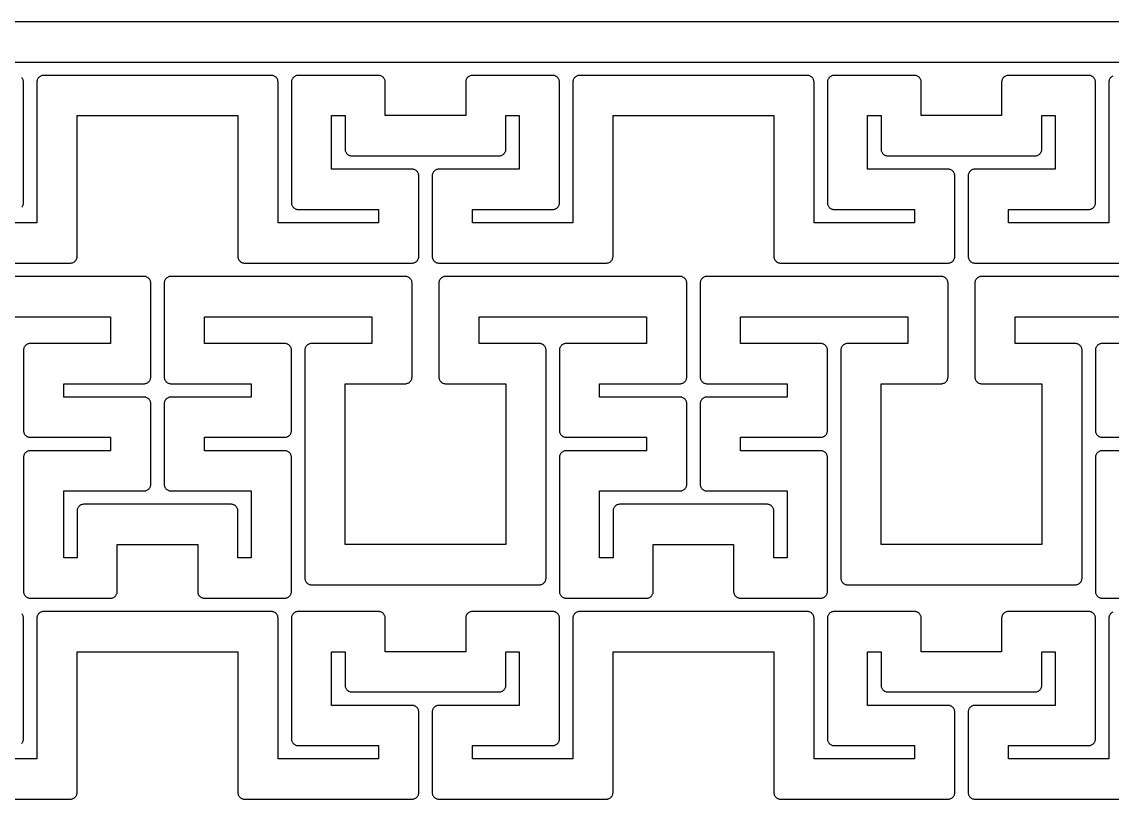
# Model space of a CAD drawing. Extents: x -162 to 163, y -63 to 63.
# Drawn here: x -81.1 to 0.2, y 5 to 63 of the extents above; entities that cross this region are included whole.
import ezdxf

# ---------------------------------------------------------------- set-up
doc = ezdxf.new("R2010")
doc.units = 0
doc.layers.add('Al', color=7, linetype='CONTINUOUS')

msp = doc.modelspace()

# ---------------------------------------------------------------- linework, layer by layer
at = {"layer": 'Al'}
for points in [[(162.524, 62.999), (-162.5, 62.999), (-162.5, 14.5), (-159.525, 14.5), (-159.525, 60), (160, 60)], [(0.286, 58.951), (0.242, 58.928), (0.202, 58.901), (0.164, 58.87), (0.129, 58.835), (0.098, 58.797), (0.071, 58.757), (0.048, 58.713), (0.029, 58.668), (0.014, 58.621), (0.005, 58.573), (0, 58.524), (0, 47.999), (-7.501, 47.999), (-7.501, 49), (-1.476, 49), (-1.427, 49.005), (-1.379, 49.014), (-1.332, 49.029), (-1.287, 49.048), (-1.243, 49.071), (-1.203, 49.098), (-1.165, 49.129), (-1.13, 49.164), (-1.099, 49.202), (-1.072, 49.242), (-1.049, 49.286), (-1.03, 49.331), (-1.015, 49.378), (-1.006, 49.426), (-1.001, 49.475), (-1.001, 58.524), (-1.006, 58.573), (-1.015, 58.621), (-1.03, 58.668), (-1.049, 58.713), (-1.072, 58.757), (-1.099, 58.797), (-1.13, 58.835), (-1.165, 58.87), (-1.203, 58.901), (-1.243, 58.928), (-1.287, 58.951), (-1.332, 58.97), (-1.379, 58.985), (-1.427, 58.994), (-1.476, 58.999), (-7.525, 58.999), (-7.574, 58.994), (-7.622, 58.985), (-7.669, 58.97), (-7.714, 58.951), (-7.758, 58.928), (-7.798, 58.901), (-7.836, 58.87), (-7.871, 58.835), (-7.902, 58.797), (-7.929, 58.757), (-7.952, 58.713), (-7.971, 58.668), (-7.986, 58.621), (-7.995, 58.573), (-8, 58.524), (-8, 55.999), (-14.001, 55.999), (-14.001, 58.524), (-14.006, 58.573), (-14.015, 58.621), (-14.03, 58.668), (-14.049, 58.713), (-14.072, 58.757), (-14.099, 58.797), (-14.13, 58.835), (-14.165, 58.87), (-14.203, 58.901), (-14.243, 58.928), (-14.287, 58.951), (-14.332, 58.97), (-14.379, 58.985), (-14.427, 58.994), (-14.476, 58.999), (-20.525, 58.999), (-20.574, 58.994), (-20.622, 58.985), (-20.669, 58.97), (-20.714, 58.951), (-20.758, 58.928), (-20.798, 58.901), (-20.836, 58.87), (-20.871, 58.835), (-20.902, 58.797), (-20.929, 58.757), (-20.952, 58.713), (-20.971, 58.668), (-20.986, 58.621), (-20.995, 58.573), (-21, 58.524), (-21, 49.475), (-20.995, 49.426), (-20.986, 49.378), (-20.971, 49.331), (-20.952, 49.286), (-20.929, 49.242), (-20.902, 49.202), (-20.871, 49.164), (-20.836, 49.129), (-20.798, 49.098), (-20.758, 49.071), (-20.714, 49.048), (-20.669, 49.029), (-20.622, 49.014), (-20.574, 49.005), (-20.525, 49), (-14.5, 49), (-14.5, 47.999), (-22.001, 47.999), (-22.001, 58.524), (-22.006, 58.573), (-22.015, 58.621), (-22.03, 58.668), (-22.049, 58.713), (-22.072, 58.757), (-22.099, 58.797), (-22.13, 58.835), (-22.165, 58.87), (-22.203, 58.901), (-22.243, 58.928), (-22.287, 58.951), (-22.332, 58.97), (-22.379, 58.985), (-22.427, 58.994), (-22.476, 58.999), (-39.525, 58.999), (-39.574, 58.994), (-39.622, 58.985), (-39.669, 58.97), (-39.714, 58.951), (-39.758, 58.928), (-39.798, 58.901), (-39.836, 58.87), (-39.871, 58.835), (-39.902, 58.797), (-39.929, 58.757), (-39.952, 58.713), (-39.971, 58.668), (-39.986, 58.621), (-39.995, 58.573), (-40, 58.524), (-40, 47.999), (-47.501, 47.999), (-47.501, 49), (-41.476, 49), (-41.427, 49.005), (-41.379, 49.014), (-41.332, 49.029), (-41.287, 49.048), (-41.243, 49.071), (-41.203, 49.098), (-41.165, 49.129), (-41.13, 49.164), (-41.099, 49.202), (-41.072, 49.242), (-41.049, 49.286), (-41.03, 49.331), (-41.015, 49.378), (-41.006, 49.426), (-41.001, 49.475), (-41.001, 58.524), (-41.006, 58.573), (-41.015, 58.621), (-41.03, 58.668), (-41.049, 58.713), (-41.072, 58.757), (-41.099, 58.797), (-41.13, 58.835), (-41.165, 58.87), (-41.203, 58.901), (-41.243, 58.928), (-41.287, 58.951), (-41.332, 58.97), (-41.379, 58.985), (-41.427, 58.994), (-41.476, 58.999), (-47.525, 58.999), (-47.574, 58.994), (-47.622, 58.985), (-47.669, 58.97), (-47.714, 58.951), (-47.758, 58.928), (-47.798, 58.901), (-47.836, 58.87), (-47.871, 58.835), (-47.902, 58.797), (-47.929, 58.757), (-47.952, 58.713), (-47.971, 58.668), (-47.986, 58.621), (-47.995, 58.573), (-48, 58.524), (-48, 55.999), (-54.001, 55.999), (-54.001, 58.524), (-54.006, 58.573), (-54.015, 58.621), (-54.03, 58.668), (-54.049, 58.713), (-54.072, 58.757), (-54.099, 58.797), (-54.13, 58.835), (-54.165, 58.87), (-54.203, 58.901), (-54.243, 58.928), (-54.287, 58.951), (-54.332, 58.97), (-54.379, 58.985), (-54.427, 58.994), (-54.476, 58.999), (-60.525, 58.999), (-60.574, 58.994), (-60.622, 58.985), (-60.669, 58.97), (-60.714, 58.951), (-60.758, 58.928), (-60.798, 58.901), (-60.836, 58.87), (-60.871, 58.835), (-60.902, 58.797), (-60.929, 58.757), (-60.952, 58.713), (-60.971, 58.668), (-60.986, 58.621), (-60.995, 58.573), (-61, 58.524), (-61, 49.475), (-60.995, 49.426), (-60.986, 49.378), (-60.971, 49.331), (-60.952, 49.286), (-60.929, 49.242), (-60.902, 49.202), (-60.871, 49.164), (-60.836, 49.129), (-60.798, 49.098), (-60.758, 49.071), (-60.714, 49.048), (-60.669, 49.029), (-60.622, 49.014), (-60.574, 49.005), (-60.525, 49), (-54.5, 49), (-54.5, 47.999), (-62.001, 47.999), (-62.001, 58.524), (-62.006, 58.573), (-62.015, 58.621), (-62.03, 58.668), (-62.049, 58.713), (-62.072, 58.757), (-62.099, 58.797), (-62.13, 58.835), (-62.165, 58.87), (-62.203, 58.901), (-62.243, 58.928), (-62.287, 58.951), (-62.332, 58.97), (-62.379, 58.985), (-62.427, 58.994), (-62.476, 58.999), (-79.525, 58.999), (-79.574, 58.994), (-79.622, 58.985), (-79.669, 58.97), (-79.714, 58.951), (-79.758, 58.928), (-79.798, 58.901), (-79.836, 58.87), (-79.871, 58.835), (-79.902, 58.797), (-79.929, 58.757), (-79.952, 58.713), (-79.971, 58.668), (-79.986, 58.621), (-79.995, 58.573), (-80, 58.524), (-80, 47.999), (-87.501, 47.999)], [(-81.13, 49.164), (-81.099, 49.202), (-81.072, 49.242), (-81.049, 49.286), (-81.03, 49.331), (-81.015, 49.378), (-81.006, 49.426), (-81.001, 49.475), (-81.001, 58.524), (-81.006, 58.573), (-81.015, 58.621), (-81.03, 58.668), (-81.049, 58.713), (-81.072, 58.757), (-81.099, 58.797), (-81.13, 58.835)], [(-90.025, 45), (-77.476, 45), (-77.427, 45.005), (-77.379, 45.014), (-77.332, 45.029), (-77.287, 45.048), (-77.243, 45.071), (-77.203, 45.098), (-77.165, 45.129), (-77.13, 45.164), (-77.099, 45.202), (-77.072, 45.242), (-77.049, 45.286), (-77.03, 45.331), (-77.015, 45.378), (-77.006, 45.426), (-77.001, 45.475), (-77.001, 56), (-65, 56), (-65, 45.475), (-64.995, 45.426), (-64.986, 45.378), (-64.971, 45.331), (-64.952, 45.286), (-64.929, 45.242), (-64.902, 45.202), (-64.871, 45.164), (-64.836, 45.129), (-64.798, 45.098), (-64.758, 45.071), (-64.714, 45.048), (-64.669, 45.029), (-64.622, 45.014), (-64.574, 45.005), (-64.525, 45), (-51.976, 45), (-51.927, 45.005), (-51.879, 45.014), (-51.832, 45.029), (-51.787, 45.048), (-51.743, 45.071), (-51.703, 45.098), (-51.665, 45.129), (-51.63, 45.164), (-51.599, 45.202), (-51.572, 45.242), (-51.549, 45.286), (-51.53, 45.331), (-51.515, 45.378), (-51.506, 45.426), (-51.501, 45.475), (-51.501, 51.524), (-51.506, 51.573), (-51.515, 51.621), (-51.53, 51.668), (-51.549, 51.713), (-51.572, 51.757), (-51.599, 51.797), (-51.63, 51.835), (-51.665, 51.87), (-51.703, 51.901), (-51.743, 51.928), (-51.787, 51.951), (-51.832, 51.97), (-51.879, 51.985), (-51.927, 51.994), (-51.976, 51.999), (-58.001, 51.999), (-58.001, 56), (-57, 56), (-57, 53.475), (-56.995, 53.426), (-56.986, 53.378), (-56.971, 53.331), (-56.952, 53.286), (-56.929, 53.242), (-56.902, 53.202), (-56.871, 53.164), (-56.836, 53.129), (-56.798, 53.098), (-56.758, 53.071), (-56.714, 53.048), (-56.669, 53.029), (-56.622, 53.014), (-56.574, 53.005), (-56.525, 53), (-45.476, 53), (-45.427, 53.005), (-45.379, 53.014), (-45.332, 53.029), (-45.287, 53.048), (-45.243, 53.071), (-45.203, 53.098), (-45.165, 53.129), (-45.13, 53.164), (-45.099, 53.202), (-45.072, 53.242), (-45.049, 53.286), (-45.03, 53.331), (-45.015, 53.378), (-45.006, 53.426), (-45.001, 53.475), (-45.001, 56), (-44, 56), (-44, 51.999), (-50.025, 51.999), (-50.074, 51.994), (-50.122, 51.985), (-50.169, 51.97), (-50.214, 51.951), (-50.258, 51.928), (-50.298, 51.901), (-50.336, 51.87), (-50.371, 51.835), (-50.402, 51.797), (-50.429, 51.757), (-50.452, 51.713), (-50.471, 51.668), (-50.486, 51.621), (-50.495, 51.573), (-50.5, 51.524), (-50.5, 45.475), (-50.495, 45.426), (-50.486, 45.378), (-50.471, 45.331), (-50.452, 45.286), (-50.429, 45.242), (-50.402, 45.202), (-50.371, 45.164), (-50.336, 45.129), (-50.298, 45.098), (-50.258, 45.071), (-50.214, 45.048), (-50.169, 45.029), (-50.122, 45.014), (-50.074, 45.005), (-50.025, 45), (-37.476, 45), (-37.427, 45.005), (-37.379, 45.014), (-37.332, 45.029), (-37.287, 45.048), (-37.243, 45.071), (-37.203, 45.098), (-37.165, 45.129), (-37.13, 45.164), (-37.099, 45.202), (-37.072, 45.242), (-37.049, 45.286), (-37.03, 45.331), (-37.015, 45.378), (-37.006, 45.426), (-37.001, 45.475), (-37.001, 56), (-25, 56), (-25, 45.475), (-24.995, 45.426), (-24.986, 45.378), (-24.971, 45.331), (-24.952, 45.286), (-24.929, 45.242), (-24.902, 45.202), (-24.871, 45.164), (-24.836, 45.129), (-24.798, 45.098), (-24.758, 45.071), (-24.714, 45.048), (-24.669, 45.029), (-24.622, 45.014), (-24.574, 45.005), (-24.525, 45), (-11.976, 45), (-11.927, 45.005), (-11.879, 45.014), (-11.832, 45.029), (-11.787, 45.048), (-11.743, 45.071), (-11.703, 45.098), (-11.665, 45.129), (-11.63, 45.164), (-11.599, 45.202), (-11.572, 45.242), (-11.549, 45.286), (-11.53, 45.331), (-11.515, 45.378), (-11.506, 45.426), (-11.501, 45.475), (-11.501, 51.524), (-11.506, 51.573), (-11.515, 51.621), (-11.53, 51.668), (-11.549, 51.713), (-11.572, 51.757), (-11.599, 51.797), (-11.63, 51.835), (-11.665, 51.87), (-11.703, 51.901), (-11.743, 51.928), (-11.787, 51.951), (-11.832, 51.97), (-11.879, 51.985), (-11.927, 51.994), (-11.976, 51.999), (-18.001, 51.999), (-18.001, 56), (-17, 56), (-17, 53.475), (-16.995, 53.426), (-16.986, 53.378), (-16.971, 53.331), (-16.952, 53.286), (-16.929, 53.242), (-16.902, 53.202), (-16.871, 53.164), (-16.836, 53.129), (-16.798, 53.098), (-16.758, 53.071), (-16.714, 53.048), (-16.669, 53.029), (-16.622, 53.014), (-16.574, 53.005), (-16.525, 53), (-5.476, 53), (-5.427, 53.005), (-5.379, 53.014), (-5.332, 53.029), (-5.287, 53.048), (-5.243, 53.071), (-5.203, 53.098), (-5.165, 53.129), (-5.13, 53.164), (-5.099, 53.202), (-5.072, 53.242), (-5.049, 53.286), (-5.03, 53.331), (-5.015, 53.378), (-5.006, 53.426), (-5.001, 53.475), (-5.001, 56), (-4, 56), (-4, 51.999), (-10.025, 51.999), (-10.074, 51.994), (-10.122, 51.985), (-10.169, 51.97), (-10.214, 51.951), (-10.258, 51.928), (-10.298, 51.901), (-10.336, 51.87), (-10.371, 51.835), (-10.402, 51.797), (-10.429, 51.757), (-10.452, 51.713), (-10.471, 51.668), (-10.486, 51.621), (-10.495, 51.573), (-10.5, 51.524), (-10.5, 45.475), (-10.495, 45.426), (-10.486, 45.378), (-10.471, 45.331), (-10.452, 45.286), (-10.429, 45.242), (-10.402, 45.202), (-10.371, 45.164), (-10.336, 45.129), (-10.298, 45.098), (-10.258, 45.071), (-10.214, 45.048), (-10.169, 45.029), (-10.122, 45.014), (-10.074, 45.005), (-10.025, 45), (2.524, 45)], [(8.024, 43.999), (-9.525, 43.999), (-9.574, 43.994), (-9.622, 43.985), (-9.669, 43.97), (-9.714, 43.951), (-9.758, 43.928), (-9.798, 43.901), (-9.836, 43.87), (-9.871, 43.835), (-9.902, 43.797), (-9.929, 43.757), (-9.952, 43.713), (-9.971, 43.668), (-9.986, 43.621), (-9.995, 43.573), (-10, 43.524), (-10, 36.475), (-9.995, 36.426), (-9.986, 36.378), (-9.971, 36.331), (-9.952, 36.286), (-9.929, 36.242), (-9.902, 36.202), (-9.871, 36.164), (-9.836, 36.129), (-9.798, 36.098), (-9.758, 36.071), (-9.714, 36.048), (-9.669, 36.029), (-9.622, 36.014), (-9.574, 36.005), (-9.525, 36), (-5, 36), (-5, 23.999), (-17.001, 23.999), (-17.001, 36), (-12.476, 36), (-12.427, 36.005), (-12.379, 36.014), (-12.332, 36.029), (-12.287, 36.048), (-12.243, 36.071), (-12.203, 36.098), (-12.165, 36.129), (-12.13, 36.164), (-12.099, 36.202), (-12.072, 36.242), (-12.049, 36.286), (-12.03, 36.331), (-12.015, 36.378), (-12.006, 36.426), (-12.001, 36.475), (-12.001, 43.524), (-12.006, 43.573), (-12.015, 43.621), (-12.03, 43.668), (-12.049, 43.713), (-12.072, 43.757), (-12.099, 43.797), (-12.13, 43.835), (-12.165, 43.87), (-12.203, 43.901), (-12.243, 43.928), (-12.287, 43.951), (-12.332, 43.97), (-12.379, 43.985), (-12.427, 43.994), (-12.476, 43.999), (-30.025, 43.999), (-30.074, 43.994), (-30.122, 43.985), (-30.169, 43.97), (-30.214, 43.951), (-30.258, 43.928), (-30.298, 43.901), (-30.336, 43.87), (-30.371, 43.835), (-30.402, 43.797), (-30.429, 43.757), (-30.452, 43.713), (-30.471, 43.668), (-30.486, 43.621), (-30.495, 43.573), (-30.5, 43.524), (-30.5, 36.475), (-30.495, 36.426), (-30.486, 36.378), (-30.471, 36.331), (-30.452, 36.286), (-30.429, 36.242), (-30.402, 36.202), (-30.371, 36.164), (-30.336, 36.129), (-30.298, 36.098), (-30.258, 36.071), (-30.214, 36.048), (-30.169, 36.029), (-30.122, 36.014), (-30.074, 36.005), (-30.025, 36), (-24, 36), (-24, 34.999), (-30.025, 34.999), (-30.074, 34.994), (-30.122, 34.985), (-30.169, 34.97), (-30.214, 34.951), (-30.258, 34.928), (-30.298, 34.901), (-30.336, 34.87), (-30.371, 34.835), (-30.402, 34.797), (-30.429, 34.757), (-30.452, 34.713), (-30.471, 34.668), (-30.486, 34.621), (-30.495, 34.573), (-30.5, 34.524), (-30.5, 28.475), (-30.495, 28.426), (-30.486, 28.378), (-30.471, 28.331), (-30.452, 28.286), (-30.429, 28.242), (-30.402, 28.202), (-30.371, 28.164), (-30.336, 28.129), (-30.298, 28.098), (-30.258, 28.071), (-30.214, 28.048), (-30.169, 28.029), (-30.122, 28.014), (-30.074, 28.005), (-30.025, 28), (-24, 28), (-24, 22.999), (-25.001, 22.999), (-25.001, 26.524), (-25.006, 26.573), (-25.015, 26.621), (-25.03, 26.668), (-25.049, 26.713), (-25.072, 26.757), (-25.099, 26.797), (-25.13, 26.835), (-25.165, 26.87), (-25.203, 26.901), (-25.243, 26.928), (-25.287, 26.951), (-25.332, 26.97), (-25.379, 26.985), (-25.427, 26.994), (-25.476, 26.999), (-36.525, 26.999), (-36.574, 26.994), (-36.622, 26.985), (-36.669, 26.97), (-36.714, 26.951), (-36.758, 26.928), (-36.798, 26.901), (-36.836, 26.87), (-36.871, 26.835), (-36.902, 26.797), (-36.929, 26.757), (-36.952, 26.713), (-36.971, 26.668), (-36.986, 26.621), (-36.995, 26.573), (-37, 26.524), (-37, 22.999), (-38.001, 22.999), (-38.001, 28), (-31.976, 28), (-31.927, 28.005), (-31.879, 28.014), (-31.832, 28.029), (-31.787, 28.048), (-31.743, 28.071), (-31.703, 28.098), (-31.665, 28.129), (-31.63, 28.164), (-31.599, 28.202), (-31.572, 28.242), (-31.549, 28.286), (-31.53, 28.331), (-31.515, 28.378), (-31.506, 28.426), (-31.501, 28.475), (-31.501, 34.524), (-31.506, 34.573), (-31.515, 34.621), (-31.53, 34.668), (-31.549, 34.713), (-31.572, 34.757), (-31.599, 34.797), (-31.63, 34.835), (-31.665, 34.87), (-31.703, 34.901), (-31.743, 34.928), (-31.787, 34.951), (-31.832, 34.97), (-31.879, 34.985), (-31.927, 34.994), (-31.976, 34.999), (-38.001, 34.999), (-38.001, 36), (-31.976, 36), (-31.927, 36.005), (-31.879, 36.014), (-31.832, 36.029), (-31.787, 36.048), (-31.743, 36.071), (-31.703, 36.098), (-31.665, 36.129), (-31.63, 36.164), (-31.599, 36.202), (-31.572, 36.242), (-31.549, 36.286), (-31.53, 36.331), (-31.515, 36.378), (-31.506, 36.426), (-31.501, 36.475), (-31.501, 43.524), (-31.506, 43.573), (-31.515, 43.621), (-31.53, 43.668), (-31.549, 43.713), (-31.572, 43.757), (-31.599, 43.797), (-31.63, 43.835), (-31.665, 43.87), (-31.703, 43.901), (-31.743, 43.928), (-31.787, 43.951), (-31.832, 43.97), (-31.879, 43.985), (-31.927, 43.994), (-31.976, 43.999), (-49.525, 43.999), (-49.574, 43.994), (-49.622, 43.985), (-49.669, 43.97), (-49.714, 43.951), (-49.758, 43.928), (-49.798, 43.901), (-49.836, 43.87), (-49.871, 43.835), (-49.902, 43.797), (-49.929, 43.757), (-49.952, 43.713), (-49.971, 43.668), (-49.986, 43.621), (-49.995, 43.573), (-50, 43.524), (-50, 36.475), (-49.995, 36.426), (-49.986, 36.378), (-49.971, 36.331), (-49.952, 36.286), (-49.929, 36.242), (-49.902, 36.202), (-49.871, 36.164), (-49.836, 36.129), (-49.798, 36.098), (-49.758, 36.071), (-49.714, 36.048), (-49.669, 36.029), (-49.622, 36.014), (-49.574, 36.005), (-49.525, 36), (-45, 36), (-45, 23.999), (-57.001, 23.999), (-57.001, 36), (-52.476, 36), (-52.427, 36.005), (-52.379, 36.014), (-52.332, 36.029), (-52.287, 36.048), (-52.243, 36.071), (-52.203, 36.098), (-52.165, 36.129), (-52.13, 36.164), (-52.099, 36.202), (-52.072, 36.242), (-52.049, 36.286), (-52.03, 36.331), (-52.015, 36.378), (-52.006, 36.426), (-52.001, 36.475), (-52.001, 43.524), (-52.006, 43.573), (-52.015, 43.621), (-52.03, 43.668), (-52.049, 43.713), (-52.072, 43.757), (-52.099, 43.797), (-52.13, 43.835), (-52.165, 43.87), (-52.203, 43.901), (-52.243, 43.928), (-52.287, 43.951), (-52.332, 43.97), (-52.379, 43.985), (-52.427, 43.994), (-52.476, 43.999), (-70.025, 43.999), (-70.074, 43.994), (-70.122, 43.985), (-70.169, 43.97), (-70.214, 43.951), (-70.258, 43.928), (-70.298, 43.901), (-70.336, 43.87), (-70.371, 43.835), (-70.402, 43.797), (-70.429, 43.757), (-70.452, 43.713), (-70.471, 43.668), (-70.486, 43.621), (-70.495, 43.573), (-70.5, 43.524), (-70.5, 36.475), (-70.495, 36.426), (-70.486, 36.378), (-70.471, 36.331), (-70.452, 36.286), (-70.429, 36.242), (-70.402, 36.202), (-70.371, 36.164), (-70.336, 36.129), (-70.298, 36.098), (-70.258, 36.071), (-70.214, 36.048), (-70.169, 36.029), (-70.122, 36.014), (-70.074, 36.005), (-70.025, 36), (-64, 36), (-64, 34.999), (-70.025, 34.999), (-70.074, 34.994), (-70.122, 34.985), (-70.169, 34.97), (-70.214, 34.951), (-70.258, 34.928), (-70.298, 34.901), (-70.336, 34.87), (-70.371, 34.835), (-70.402, 34.797), (-70.429, 34.757), (-70.452, 34.713), (-70.471, 34.668), (-70.486, 34.621), (-70.495, 34.573), (-70.5, 34.524), (-70.5, 28.475), (-70.495, 28.426), (-70.486, 28.378), (-70.471, 28.331), (-70.452, 28.286), (-70.429, 28.242), (-70.402, 28.202), (-70.371, 28.164), (-70.336, 28.129), (-70.298, 28.098), (-70.258, 28.071), (-70.214, 28.048), (-70.169, 28.029), (-70.122, 28.014), (-70.074, 28.005), (-70.025, 28), (-64, 28), (-64, 22.999), (-65.001, 22.999), (-65.001, 26.524), (-65.006, 26.573), (-65.015, 26.621), (-65.03, 26.668), (-65.049, 26.713), (-65.072, 26.757), (-65.099, 26.797), (-65.13, 26.835), (-65.165, 26.87), (-65.203, 26.901), (-65.243, 26.928), (-65.287, 26.951), (-65.332, 26.97), (-65.379, 26.985), (-65.427, 26.994), (-65.476, 26.999), (-76.525, 26.999), (-76.574, 26.994), (-76.622, 26.985), (-76.669, 26.97), (-76.714, 26.951), (-76.758, 26.928), (-76.798, 26.901), (-76.836, 26.87), (-76.871, 26.835), (-76.902, 26.797), (-76.929, 26.757), (-76.952, 26.713), (-76.971, 26.668), (-76.986, 26.621), (-76.995, 26.573), (-77, 26.524), (-77, 22.999), (-78.001, 22.999), (-78.001, 28), (-71.976, 28), (-71.927, 28.005), (-71.879, 28.014), (-71.832, 28.029), (-71.787, 28.048), (-71.743, 28.071), (-71.703, 28.098), (-71.665, 28.129), (-71.63, 28.164), (-71.599, 28.202), (-71.572, 28.242), (-71.549, 28.286), (-71.53, 28.331), (-71.515, 28.378), (-71.506, 28.426), (-71.501, 28.475), (-71.501, 34.524), (-71.506, 34.573), (-71.515, 34.621), (-71.53, 34.668), (-71.549, 34.713), (-71.572, 34.757), (-71.599, 34.797), (-71.63, 34.835), (-71.665, 34.87), (-71.703, 34.901), (-71.743, 34.928), (-71.787, 34.951), (-71.832, 34.97), (-71.879, 34.985), (-71.927, 34.994), (-71.976, 34.999), (-78.001, 34.999), (-78.001, 36), (-71.976, 36), (-71.927, 36.005), (-71.879, 36.014), (-71.832, 36.029), (-71.787, 36.048), (-71.743, 36.071), (-71.703, 36.098), (-71.665, 36.129), (-71.63, 36.164), (-71.599, 36.202), (-71.572, 36.242), (-71.549, 36.286), (-71.53, 36.331), (-71.515, 36.378), (-71.506, 36.426), (-71.501, 36.475), (-71.501, 43.524), (-71.506, 43.573), (-71.515, 43.621), (-71.53, 43.668), (-71.549, 43.713), (-71.572, 43.757), (-71.599, 43.797), (-71.63, 43.835), (-71.665, 43.87), (-71.703, 43.901), (-71.743, 43.928), (-71.787, 43.951), (-71.832, 43.97), (-71.879, 43.985), (-71.927, 43.994), (-71.976, 43.999), (-89.525, 43.999)], [(-87.001, 41), (-74.5, 41), (-74.5, 38.999), (-80.525, 38.999), (-80.574, 38.994), (-80.622, 38.985), (-80.669, 38.97), (-80.714, 38.951), (-80.758, 38.928), (-80.798, 38.901), (-80.836, 38.87), (-80.871, 38.835), (-80.902, 38.797), (-80.929, 38.757), (-80.952, 38.713), (-80.971, 38.668), (-80.986, 38.621), (-80.995, 38.573), (-81, 38.524), (-81, 32.475), (-80.995, 32.426), (-80.986, 32.378), (-80.971, 32.331), (-80.952, 32.286), (-80.929, 32.242), (-80.902, 32.202), (-80.871, 32.164), (-80.836, 32.129), (-80.798, 32.098), (-80.758, 32.071), (-80.714, 32.048), (-80.669, 32.029), (-80.622, 32.014), (-80.574, 32.005), (-80.525, 32), (-74.5, 32), (-74.5, 30.999), (-80.525, 30.999), (-80.574, 30.994), (-80.622, 30.985), (-80.669, 30.97), (-80.714, 30.951), (-80.758, 30.928), (-80.798, 30.901), (-80.836, 30.87), (-80.871, 30.835), (-80.902, 30.797), (-80.929, 30.757), (-80.952, 30.713), (-80.971, 30.668), (-80.986, 30.621), (-80.995, 30.573), (-81, 30.524), (-81, 20.475), (-80.995, 20.426), (-80.986, 20.378), (-80.971, 20.331), (-80.952, 20.286), (-80.929, 20.242), (-80.902, 20.202), (-80.871, 20.164), (-80.836, 20.129), (-80.798, 20.098), (-80.758, 20.071), (-80.714, 20.048), (-80.669, 20.029), (-80.622, 20.014), (-80.574, 20.005), (-80.525, 20), (-74.476, 20), (-74.427, 20.005), (-74.379, 20.014), (-74.332, 20.029), (-74.287, 20.048), (-74.243, 20.071), (-74.203, 20.098), (-74.165, 20.129), (-74.13, 20.164), (-74.099, 20.202), (-74.072, 20.242), (-74.049, 20.286), (-74.03, 20.331), (-74.015, 20.378), (-74.006, 20.426), (-74.001, 20.475), (-74.001, 24), (-68, 24), (-68, 20.475), (-67.995, 20.426), (-67.986, 20.378), (-67.971, 20.331), (-67.952, 20.286), (-67.929, 20.242), (-67.902, 20.202), (-67.871, 20.164), (-67.836, 20.129), (-67.798, 20.098), (-67.758, 20.071), (-67.714, 20.048), (-67.669, 20.029), (-67.622, 20.014), (-67.574, 20.005), (-67.525, 20), (-61.476, 20), (-61.427, 20.005), (-61.379, 20.014), (-61.332, 20.029), (-61.287, 20.048), (-61.243, 20.071), (-61.203, 20.098), (-61.165, 20.129), (-61.13, 20.164), (-61.099, 20.202), (-61.072, 20.242), (-61.049, 20.286), (-61.03, 20.331), (-61.015, 20.378), (-61.006, 20.426), (-61.001, 20.475), (-61.001, 30.524), (-61.006, 30.573), (-61.015, 30.621), (-61.03, 30.668), (-61.049, 30.713), (-61.072, 30.757), (-61.099, 30.797), (-61.13, 30.835), (-61.165, 30.87), (-61.203, 30.901), (-61.243, 30.928), (-61.287, 30.951), (-61.332, 30.97), (-61.379, 30.985), (-61.427, 30.994), (-61.476, 30.999), (-67.501, 30.999), (-67.501, 32), (-61.476, 32), (-61.427, 32.005), (-61.379, 32.014), (-61.332, 32.029), (-61.287, 32.048), (-61.243, 32.071), (-61.203, 32.098), (-61.165, 32.129), (-61.13, 32.164), (-61.099, 32.202), (-61.072, 32.242), (-61.049, 32.286), (-61.03, 32.331), (-61.015, 32.378), (-61.006, 32.426), (-61.001, 32.475), (-61.001, 38.524), (-61.006, 38.573), (-61.015, 38.621), (-61.03, 38.668), (-61.049, 38.713), (-61.072, 38.757), (-61.099, 38.797), (-61.13, 38.835), (-61.165, 38.87), (-61.203, 38.901), (-61.243, 38.928), (-61.287, 38.951), (-61.332, 38.97), (-61.379, 38.985), (-61.427, 38.994), (-61.476, 38.999), (-67.501, 38.999), (-67.501, 41), (-55, 41), (-55, 38.999), (-59.525, 38.999), (-59.574, 38.994), (-59.622, 38.985), (-59.669, 38.97), (-59.714, 38.951), (-59.758, 38.928), (-59.798, 38.901), (-59.836, 38.87), (-59.871, 38.835), (-59.902, 38.797), (-59.929, 38.757), (-59.952, 38.713), (-59.971, 38.668), (-59.986, 38.621), (-59.995, 38.573), (-60, 38.524), (-60, 21.475), (-59.995, 21.426), (-59.986, 21.378), (-59.971, 21.331), (-59.952, 21.286), (-59.929, 21.242), (-59.902, 21.202), (-59.871, 21.164), (-59.836, 21.129), (-59.798, 21.098), (-59.758, 21.071), (-59.714, 21.048), (-59.669, 21.029), (-59.622, 21.014), (-59.574, 21.005), (-59.525, 21), (-42.476, 21), (-42.427, 21.005), (-42.379, 21.014), (-42.332, 21.029), (-42.287, 21.048), (-42.243, 21.071), (-42.203, 21.098), (-42.165, 21.129), (-42.13, 21.164), (-42.099, 21.202), (-42.072, 21.242), (-42.049, 21.286), (-42.03, 21.331), (-42.015, 21.378), (-42.006, 21.426), (-42.001, 21.475), (-42.001, 38.524), (-42.006, 38.573), (-42.015, 38.621), (-42.03, 38.668), (-42.049, 38.713), (-42.072, 38.757), (-42.099, 38.797), (-42.13, 38.835), (-42.165, 38.87), (-42.203, 38.901), (-42.243, 38.928), (-42.287, 38.951), (-42.332, 38.97), (-42.379, 38.985), (-42.427, 38.994), (-42.476, 38.999), (-47.001, 38.999), (-47.001, 41), (-34.5, 41), (-34.5, 38.999), (-40.525, 38.999), (-40.574, 38.994), (-40.622, 38.985), (-40.669, 38.97), (-40.714, 38.951), (-40.758, 38.928), (-40.798, 38.901), (-40.836, 38.87), (-40.871, 38.835), (-40.902, 38.797), (-40.929, 38.757), (-40.952, 38.713), (-40.971, 38.668), (-40.986, 38.621), (-40.995, 38.573), (-41, 38.524), (-41, 32.475), (-40.995, 32.426), (-40.986, 32.378), (-40.971, 32.331), (-40.952, 32.286), (-40.929, 32.242), (-40.902, 32.202), (-40.871, 32.164), (-40.836, 32.129), (-40.798, 32.098), (-40.758, 32.071), (-40.714, 32.048), (-40.669, 32.029), (-40.622, 32.014), (-40.574, 32.005), (-40.525, 32), (-34.5, 32), (-34.5, 30.999), (-40.525, 30.999), (-40.574, 30.994), (-40.622, 30.985), (-40.669, 30.97), (-40.714, 30.951), (-40.758, 30.928), (-40.798, 30.901), (-40.836, 30.87), (-40.871, 30.835), (-40.902, 30.797), (-40.929, 30.757), (-40.952, 30.713), (-40.971, 30.668), (-40.986, 30.621), (-40.995, 30.573), (-41, 30.524), (-41, 20.475), (-40.995, 20.426), (-40.986, 20.378), (-40.971, 20.331), (-40.952, 20.286), (-40.929, 20.242), (-40.902, 20.202), (-40.871, 20.164), (-40.836, 20.129), (-40.798, 20.098), (-40.758, 20.071), (-40.714, 20.048), (-40.669, 20.029), (-40.622, 20.014), (-40.574, 20.005), (-40.525, 20), (-34.476, 20), (-34.427, 20.005), (-34.379, 20.014), (-34.332, 20.029), (-34.287, 20.048), (-34.243, 20.071), (-34.203, 20.098), (-34.165, 20.129), (-34.13, 20.164), (-34.099, 20.202), (-34.072, 20.242), (-34.049, 20.286), (-34.03, 20.331), (-34.015, 20.378), (-34.006, 20.426), (-34.001, 20.475), (-34.001, 24), (-28, 24), (-28, 20.475), (-27.995, 20.426), (-27.986, 20.378), (-27.971, 20.331), (-27.952, 20.286), (-27.929, 20.242), (-27.902, 20.202), (-27.871, 20.164), (-27.836, 20.129), (-27.798, 20.098), (-27.758, 20.071), (-27.714, 20.048), (-27.669, 20.029), (-27.622, 20.014), (-27.574, 20.005), (-27.525, 20), (-21.476, 20), (-21.427, 20.005), (-21.379, 20.014), (-21.332, 20.029), (-21.287, 20.048), (-21.243, 20.071), (-21.203, 20.098), (-21.165, 20.129), (-21.13, 20.164), (-21.099, 20.202), (-21.072, 20.242), (-21.049, 20.286), (-21.03, 20.331), (-21.015, 20.378), (-21.006, 20.426), (-21.001, 20.475), (-21.001, 30.524), (-21.006, 30.573), (-21.015, 30.621), (-21.03, 30.668), (-21.049, 30.713), (-21.072, 30.757), (-21.099, 30.797), (-21.13, 30.835), (-21.165, 30.87), (-21.203, 30.901), (-21.243, 30.928), (-21.287, 30.951), (-21.332, 30.97), (-21.379, 30.985), (-21.427, 30.994), (-21.476, 30.999), (-27.501, 30.999), (-27.501, 32), (-21.476, 32), (-21.427, 32.005), (-21.379, 32.014), (-21.332, 32.029), (-21.287, 32.048), (-21.243, 32.071), (-21.203, 32.098), (-21.165, 32.129), (-21.13, 32.164), (-21.099, 32.202), (-21.072, 32.242), (-21.049, 32.286), (-21.03, 32.331), (-21.015, 32.378), (-21.006, 32.426), (-21.001, 32.475), (-21.001, 38.524), (-21.006, 38.573), (-21.015, 38.621), (-21.03, 38.668), (-21.049, 38.713), (-21.072, 38.757), (-21.099, 38.797), (-21.13, 38.835), (-21.165, 38.87), (-21.203, 38.901), (-21.243, 38.928), (-21.287, 38.951), (-21.332, 38.97), (-21.379, 38.985), (-21.427, 38.994), (-21.476, 38.999), (-27.501, 38.999), (-27.501, 41), (-15, 41), (-15, 38.999), (-19.525, 38.999), (-19.574, 38.994), (-19.622, 38.985), (-19.669, 38.97), (-19.714, 38.951), (-19.758, 38.928), (-19.798, 38.901), (-19.836, 38.87), (-19.871, 38.835), (-19.902, 38.797), (-19.929, 38.757), (-19.952, 38.713), (-19.971, 38.668), (-19.986, 38.621), (-19.995, 38.573), (-20, 38.524), (-20, 21.475), (-19.995, 21.426), (-19.986, 21.378), (-19.971, 21.331), (-19.952, 21.286), (-19.929, 21.242), (-19.902, 21.202), (-19.871, 21.164), (-19.836, 21.129), (-19.798, 21.098), (-19.758, 21.071), (-19.714, 21.048), (-19.669, 21.029), (-19.622, 21.014), (-19.574, 21.005), (-19.525, 21), (-2.476, 21), (-2.427, 21.005), (-2.379, 21.014), (-2.332, 21.029), (-2.287, 21.048), (-2.243, 21.071), (-2.203, 21.098), (-2.165, 21.129), (-2.13, 21.164), (-2.099, 21.202), (-2.072, 21.242), (-2.049, 21.286), (-2.03, 21.331), (-2.015, 21.378), (-2.006, 21.426), (-2.001, 21.475), (-2.001, 38.524), (-2.006, 38.573), (-2.015, 38.621), (-2.03, 38.668), (-2.049, 38.713), (-2.072, 38.757), (-2.099, 38.797), (-2.13, 38.835), (-2.165, 38.87), (-2.203, 38.901), (-2.243, 38.928), (-2.287, 38.951), (-2.332, 38.97), (-2.379, 38.985), (-2.427, 38.994), (-2.476, 38.999), (-7.001, 38.999), (-7.001, 41), (5.5, 41)], [(5.5, 38.999), (-0.525, 38.999), (-0.574, 38.994), (-0.622, 38.985), (-0.669, 38.97), (-0.714, 38.951), (-0.758, 38.928), (-0.798, 38.901), (-0.836, 38.87), (-0.871, 38.835), (-0.902, 38.797), (-0.929, 38.757), (-0.952, 38.713), (-0.971, 38.668), (-0.986, 38.621), (-0.995, 38.573), (-1, 38.524), (-1, 32.475), (-0.995, 32.426), (-0.986, 32.378), (-0.971, 32.331), (-0.952, 32.286), (-0.929, 32.242), (-0.902, 32.202), (-0.871, 32.164), (-0.836, 32.129), (-0.798, 32.098), (-0.758, 32.071), (-0.714, 32.048), (-0.669, 32.029), (-0.622, 32.014), (-0.574, 32.005), (-0.525, 32), (5.5, 32)], [(5.5, 30.999), (-0.525, 30.999), (-0.574, 30.994), (-0.622, 30.985), (-0.669, 30.97), (-0.714, 30.951), (-0.758, 30.928), (-0.798, 30.901), (-0.836, 30.87), (-0.871, 30.835), (-0.902, 30.797), (-0.929, 30.757), (-0.952, 30.713), (-0.971, 30.668), (-0.986, 30.621), (-0.995, 30.573), (-1, 30.524), (-1, 20.475), (-0.995, 20.426), (-0.986, 20.378), (-0.971, 20.331), (-0.952, 20.286), (-0.929, 20.242), (-0.902, 20.202), (-0.871, 20.164), (-0.836, 20.129), (-0.798, 20.098), (-0.758, 20.071), (-0.714, 20.048), (-0.669, 20.029), (-0.622, 20.014), (-0.574, 20.005), (-0.525, 20), (5.524, 20)], [(0.286, 18.951), (0.242, 18.928), (0.202, 18.901), (0.164, 18.87), (0.129, 18.835), (0.098, 18.797), (0.071, 18.757), (0.048, 18.713), (0.029, 18.668), (0.014, 18.621), (0.005, 18.573), (0, 18.524), (0, 7.999), (-7.501, 7.999), (-7.501, 9), (-1.476, 9), (-1.427, 9.005), (-1.379, 9.014), (-1.332, 9.029), (-1.287, 9.048), (-1.243, 9.071), (-1.203, 9.098), (-1.165, 9.129), (-1.13, 9.164), (-1.099, 9.202), (-1.072, 9.242), (-1.049, 9.286), (-1.03, 9.331), (-1.015, 9.378), (-1.006, 9.426), (-1.001, 9.475), (-1.001, 18.524), (-1.006, 18.573), (-1.015, 18.621), (-1.03, 18.668), (-1.049, 18.713), (-1.072, 18.757), (-1.099, 18.797), (-1.13, 18.835), (-1.165, 18.87), (-1.203, 18.901), (-1.243, 18.928), (-1.287, 18.951), (-1.332, 18.97), (-1.379, 18.985), (-1.427, 18.994), (-1.476, 18.999), (-7.525, 18.999), (-7.574, 18.994), (-7.622, 18.985), (-7.669, 18.97), (-7.714, 18.951), (-7.758, 18.928), (-7.798, 18.901), (-7.836, 18.87), (-7.871, 18.835), (-7.902, 18.797), (-7.929, 18.757), (-7.952, 18.713), (-7.971, 18.668), (-7.986, 18.621), (-7.995, 18.573), (-8, 18.524), (-8, 15.999), (-14.001, 15.999), (-14.001, 18.524), (-14.006, 18.573), (-14.015, 18.621), (-14.03, 18.668), (-14.049, 18.713), (-14.072, 18.757), (-14.099, 18.797), (-14.13, 18.835), (-14.165, 18.87), (-14.203, 18.901), (-14.243, 18.928), (-14.287, 18.951), (-14.332, 18.97), (-14.379, 18.985), (-14.427, 18.994), (-14.476, 18.999), (-20.525, 18.999), (-20.574, 18.994), (-20.622, 18.985), (-20.669, 18.97), (-20.714, 18.951), (-20.758, 18.928), (-20.798, 18.901), (-20.836, 18.87), (-20.871, 18.835), (-20.902, 18.797), (-20.929, 18.757), (-20.952, 18.713), (-20.971, 18.668), (-20.986, 18.621), (-20.995, 18.573), (-21, 18.524), (-21, 9.475), (-20.995, 9.426), (-20.986, 9.378), (-20.971, 9.331), (-20.952, 9.286), (-20.929, 9.242), (-20.902, 9.202), (-20.871, 9.164), (-20.836, 9.129), (-20.798, 9.098), (-20.758, 9.071), (-20.714, 9.048), (-20.669, 9.029), (-20.622, 9.014), (-20.574, 9.005), (-20.525, 9), (-14.5, 9), (-14.5, 7.999), (-22.001, 7.999), (-22.001, 18.524), (-22.006, 18.573), (-22.015, 18.621), (-22.03, 18.668), (-22.049, 18.713), (-22.072, 18.757), (-22.099, 18.797), (-22.13, 18.835), (-22.165, 18.87), (-22.203, 18.901), (-22.243, 18.928), (-22.287, 18.951), (-22.332, 18.97), (-22.379, 18.985), (-22.427, 18.994), (-22.476, 18.999), (-39.525, 18.999), (-39.574, 18.994), (-39.622, 18.985), (-39.669, 18.97), (-39.714, 18.951), (-39.758, 18.928), (-39.798, 18.901), (-39.836, 18.87), (-39.871, 18.835), (-39.902, 18.797), (-39.929, 18.757), (-39.952, 18.713), (-39.971, 18.668), (-39.986, 18.621), (-39.995, 18.573), (-40, 18.524), (-40, 7.999), (-47.501, 7.999), (-47.501, 9), (-41.476, 9), (-41.427, 9.005), (-41.379, 9.014), (-41.332, 9.029), (-41.287, 9.048), (-41.243, 9.071), (-41.203, 9.098), (-41.165, 9.129), (-41.13, 9.164), (-41.099, 9.202), (-41.072, 9.242), (-41.049, 9.286), (-41.03, 9.331), (-41.015, 9.378), (-41.006, 9.426), (-41.001, 9.475), (-41.001, 18.524), (-41.006, 18.573), (-41.015, 18.621), (-41.03, 18.668), (-41.049, 18.713), (-41.072, 18.757), (-41.099, 18.797), (-41.13, 18.835), (-41.165, 18.87), (-41.203, 18.901), (-41.243, 18.928), (-41.287, 18.951), (-41.332, 18.97), (-41.379, 18.985), (-41.427, 18.994), (-41.476, 18.999), (-47.525, 18.999), (-47.574, 18.994), (-47.622, 18.985), (-47.669, 18.97), (-47.714, 18.951), (-47.758, 18.928), (-47.798, 18.901), (-47.836, 18.87), (-47.871, 18.835), (-47.902, 18.797), (-47.929, 18.757), (-47.952, 18.713), (-47.971, 18.668), (-47.986, 18.621), (-47.995, 18.573), (-48, 18.524), (-48, 15.999), (-54.001, 15.999), (-54.001, 18.524), (-54.006, 18.573), (-54.015, 18.621), (-54.03, 18.668), (-54.049, 18.713), (-54.072, 18.757), (-54.099, 18.797), (-54.13, 18.835), (-54.165, 18.87), (-54.203, 18.901), (-54.243, 18.928), (-54.287, 18.951), (-54.332, 18.97), (-54.379, 18.985), (-54.427, 18.994), (-54.476, 18.999), (-60.525, 18.999), (-60.574, 18.994), (-60.622, 18.985), (-60.669, 18.97), (-60.714, 18.951), (-60.758, 18.928), (-60.798, 18.901), (-60.836, 18.87), (-60.871, 18.835), (-60.902, 18.797), (-60.929, 18.757), (-60.952, 18.713), (-60.971, 18.668), (-60.986, 18.621), (-60.995, 18.573), (-61, 18.524), (-61, 9.475), (-60.995, 9.426), (-60.986, 9.378), (-60.971, 9.331), (-60.952, 9.286), (-60.929, 9.242), (-60.902, 9.202), (-60.871, 9.164), (-60.836, 9.129), (-60.798, 9.098), (-60.758, 9.071), (-60.714, 9.048), (-60.669, 9.029), (-60.622, 9.014), (-60.574, 9.005), (-60.525, 9), (-54.5, 9), (-54.5, 7.999), (-62.001, 7.999), (-62.001, 18.524), (-62.006, 18.573), (-62.015, 18.621), (-62.03, 18.668), (-62.049, 18.713), (-62.072, 18.757), (-62.099, 18.797), (-62.13, 18.835), (-62.165, 18.87), (-62.203, 18.901), (-62.243, 18.928), (-62.287, 18.951), (-62.332, 18.97), (-62.379, 18.985), (-62.427, 18.994), (-62.476, 18.999), (-79.525, 18.999), (-79.574, 18.994), (-79.622, 18.985), (-79.669, 18.97), (-79.714, 18.951), (-79.758, 18.928), (-79.798, 18.901), (-79.836, 18.87), (-79.871, 18.835), (-79.902, 18.797), (-79.929, 18.757), (-79.952, 18.713), (-79.971, 18.668), (-79.986, 18.621), (-79.995, 18.573), (-80, 18.524), (-80, 7.999), (-87.501, 7.999)], [(-81.13, 9.164), (-81.099, 9.202), (-81.072, 9.242), (-81.049, 9.286), (-81.03, 9.331), (-81.015, 9.378), (-81.006, 9.426), (-81.001, 9.475), (-81.001, 18.524), (-81.006, 18.573), (-81.015, 18.621), (-81.03, 18.668), (-81.049, 18.713), (-81.072, 18.757), (-81.099, 18.797), (-81.13, 18.835)], [(-90.025, 5), (-77.476, 5), (-77.427, 5.005), (-77.379, 5.014), (-77.332, 5.029), (-77.287, 5.048), (-77.243, 5.071), (-77.203, 5.098), (-77.165, 5.129), (-77.13, 5.164), (-77.099, 5.202), (-77.072, 5.242), (-77.049, 5.286), (-77.03, 5.331), (-77.015, 5.378), (-77.006, 5.426), (-77.001, 5.475), (-77.001, 16), (-65, 16), (-65, 5.475), (-64.995, 5.426), (-64.986, 5.378), (-64.971, 5.331), (-64.952, 5.286), (-64.929, 5.242), (-64.902, 5.202), (-64.871, 5.164), (-64.836, 5.129), (-64.798, 5.098), (-64.758, 5.071), (-64.714, 5.048), (-64.669, 5.029), (-64.622, 5.014), (-64.574, 5.005), (-64.525, 5), (-51.976, 5), (-51.927, 5.005), (-51.879, 5.014), (-51.832, 5.029), (-51.787, 5.048), (-51.743, 5.071), (-51.703, 5.098), (-51.665, 5.129), (-51.63, 5.164), (-51.599, 5.202), (-51.572, 5.242), (-51.549, 5.286), (-51.53, 5.331), (-51.515, 5.378), (-51.506, 5.426), (-51.501, 5.475), (-51.501, 11.524), (-51.506, 11.573), (-51.515, 11.621), (-51.53, 11.668), (-51.549, 11.713), (-51.572, 11.757), (-51.599, 11.797), (-51.63, 11.835), (-51.665, 11.87), (-51.703, 11.901), (-51.743, 11.928), (-51.787, 11.951), (-51.832, 11.97), (-51.879, 11.985), (-51.927, 11.994), (-51.976, 11.999), (-58.001, 11.999), (-58.001, 16), (-57, 16), (-57, 13.475), (-56.995, 13.426), (-56.986, 13.378), (-56.971, 13.331), (-56.952, 13.286), (-56.929, 13.242), (-56.902, 13.202), (-56.871, 13.164), (-56.836, 13.129), (-56.798, 13.098), (-56.758, 13.071), (-56.714, 13.048), (-56.669, 13.029), (-56.622, 13.014), (-56.574, 13.005), (-56.525, 13), (-45.476, 13), (-45.427, 13.005), (-45.379, 13.014), (-45.332, 13.029), (-45.287, 13.048), (-45.243, 13.071), (-45.203, 13.098), (-45.165, 13.129), (-45.13, 13.164), (-45.099, 13.202), (-45.072, 13.242), (-45.049, 13.286), (-45.03, 13.331), (-45.015, 13.378), (-45.006, 13.426), (-45.001, 13.475), (-45.001, 16), (-44, 16), (-44, 11.999), (-50.025, 11.999), (-50.074, 11.994), (-50.122, 11.985), (-50.169, 11.97), (-50.214, 11.951), (-50.258, 11.928), (-50.298, 11.901), (-50.336, 11.87), (-50.371, 11.835), (-50.402, 11.797), (-50.429, 11.757), (-50.452, 11.713), (-50.471, 11.668), (-50.486, 11.621), (-50.495, 11.573), (-50.5, 11.524), (-50.5, 5.475), (-50.495, 5.426), (-50.486, 5.378), (-50.471, 5.331), (-50.452, 5.286), (-50.429, 5.242), (-50.402, 5.202), (-50.371, 5.164), (-50.336, 5.129), (-50.298, 5.098), (-50.258, 5.071), (-50.214, 5.048), (-50.169, 5.029), (-50.122, 5.014), (-50.074, 5.005), (-50.025, 5), (-37.476, 5), (-37.427, 5.005), (-37.379, 5.014), (-37.332, 5.029), (-37.287, 5.048), (-37.243, 5.071), (-37.203, 5.098), (-37.165, 5.129), (-37.13, 5.164), (-37.099, 5.202), (-37.072, 5.242), (-37.049, 5.286), (-37.03, 5.331), (-37.015, 5.378), (-37.006, 5.426), (-37.001, 5.475), (-37.001, 16), (-25, 16), (-25, 5.475), (-24.995, 5.426), (-24.986, 5.378), (-24.971, 5.331), (-24.952, 5.286), (-24.929, 5.242), (-24.902, 5.202), (-24.871, 5.164), (-24.836, 5.129), (-24.798, 5.098), (-24.758, 5.071), (-24.714, 5.048), (-24.669, 5.029), (-24.622, 5.014), (-24.574, 5.005), (-24.525, 5), (-11.976, 5), (-11.927, 5.005), (-11.879, 5.014), (-11.832, 5.029), (-11.787, 5.048), (-11.743, 5.071), (-11.703, 5.098), (-11.665, 5.129), (-11.63, 5.164), (-11.599, 5.202), (-11.572, 5.242), (-11.549, 5.286), (-11.53, 5.331), (-11.515, 5.378), (-11.506, 5.426), (-11.501, 5.475), (-11.501, 11.524), (-11.506, 11.573), (-11.515, 11.621), (-11.53, 11.668), (-11.549, 11.713), (-11.572, 11.757), (-11.599, 11.797), (-11.63, 11.835), (-11.665, 11.87), (-11.703, 11.901), (-11.743, 11.928), (-11.787, 11.951), (-11.832, 11.97), (-11.879, 11.985), (-11.927, 11.994), (-11.976, 11.999), (-18.001, 11.999), (-18.001, 16), (-17, 16), (-17, 13.475), (-16.995, 13.426), (-16.986, 13.378), (-16.971, 13.331), (-16.952, 13.286), (-16.929, 13.242), (-16.902, 13.202), (-16.871, 13.164), (-16.836, 13.129), (-16.798, 13.098), (-16.758, 13.071), (-16.714, 13.048), (-16.669, 13.029), (-16.622, 13.014), (-16.574, 13.005), (-16.525, 13), (-5.476, 13), (-5.427, 13.005), (-5.379, 13.014), (-5.332, 13.029), (-5.287, 13.048), (-5.243, 13.071), (-5.203, 13.098), (-5.165, 13.129), (-5.13, 13.164), (-5.099, 13.202), (-5.072, 13.242), (-5.049, 13.286), (-5.03, 13.331), (-5.015, 13.378), (-5.006, 13.426), (-5.001, 13.475), (-5.001, 16), (-4, 16), (-4, 11.999), (-10.025, 11.999), (-10.074, 11.994), (-10.122, 11.985), (-10.169, 11.97), (-10.214, 11.951), (-10.258, 11.928), (-10.298, 11.901), (-10.336, 11.87), (-10.371, 11.835), (-10.402, 11.797), (-10.429, 11.757), (-10.452, 11.713), (-10.471, 11.668), (-10.486, 11.621), (-10.495, 11.573), (-10.5, 11.524), (-10.5, 5.475), (-10.495, 5.426), (-10.486, 5.378), (-10.471, 5.331), (-10.452, 5.286), (-10.429, 5.242), (-10.402, 5.202), (-10.371, 5.164), (-10.336, 5.129), (-10.298, 5.098), (-10.258, 5.071), (-10.214, 5.048), (-10.169, 5.029), (-10.122, 5.014), (-10.074, 5.005), (-10.025, 5), (2.524, 5)]]:
    msp.add_lwpolyline(points, dxfattribs=at)

doc.saveas('drawing.dxf')
